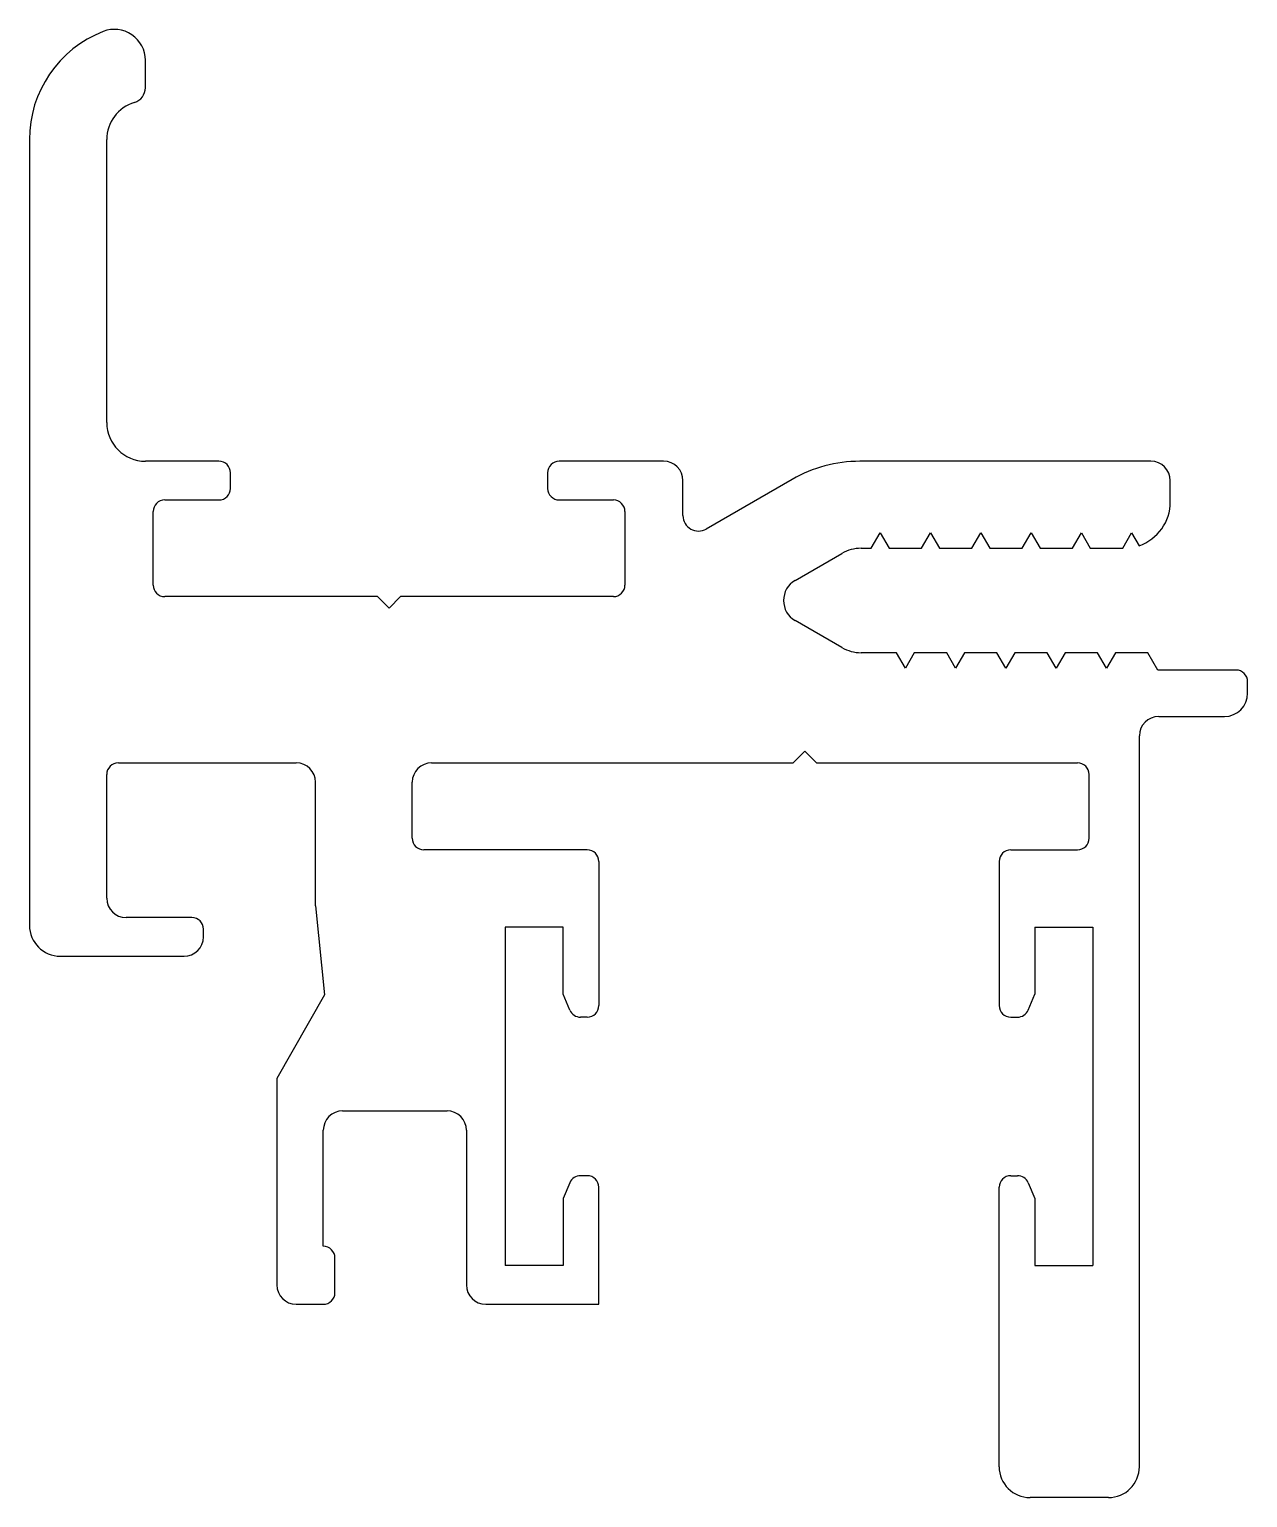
# Model space of a CAD drawing. Extents: x 256.4 to 287.9, y 533.6 to 571.6.
import ezdxf

# ---------------------------------------------------------------- set-up
doc = ezdxf.new("R2010")
doc.units = 0
doc.layers.get('0').update_dxf_attribs({"linetype": 'CONTINUOUS'})

msp = doc.modelspace()

# ---------------------------------------------------------------- linework, layer by layer
for p, q in [((259.443, 570.064), (259.443, 570.772)), ((256.443, 568.722), (256.443, 548.403)), ((258.443, 561.403), (258.443, 568.722)), ((261.343, 560.403), (259.443, 560.403)), ((261.643, 559.703), (261.643, 560.103)), ((269.843, 560.103), (269.843, 559.703)), ((272.843, 560.403), (270.143, 560.403)), ((285.443, 560.403), (277.916, 560.403)), ((273.343, 558.997), (273.343, 559.903)), ((276.166, 559.934), (273.943, 558.65)), ((285.943, 559.353), (285.943, 559.903)), ((259.943, 559.403), (261.343, 559.403)), ((270.143, 559.403), (271.543, 559.403)), ((259.643, 557.203), (259.643, 559.103)), ((271.843, 559.103), (271.843, 557.203)), ((278.212, 558.153), (278.443, 558.553)), ((278.443, 558.553), (278.674, 558.153)), ((279.512, 558.153), (279.743, 558.553)), ((279.743, 558.553), (279.974, 558.153)), ((280.812, 558.153), (281.043, 558.553)), ((281.043, 558.553), (281.274, 558.153)), ((282.112, 558.153), (282.343, 558.553)), ((282.343, 558.553), (282.574, 558.153)), ((283.412, 558.153), (283.643, 558.553)), ((283.643, 558.553), (283.874, 558.153)), ((284.712, 558.153), (284.943, 558.553)), ((284.943, 558.553), (285.135, 558.219)), ((277.949, 558.153), (278.212, 558.153)), ((278.674, 558.153), (279.512, 558.153)), ((279.974, 558.153), (280.812, 558.153)), ((281.274, 558.153), (282.112, 558.153)), ((282.574, 558.153), (283.412, 558.153)), ((283.874, 558.153), (284.712, 558.153)), ((276.243, 557.322), (277.449, 558.019)), ((265.443, 556.903), (259.943, 556.903)), ((265.743, 556.603), (265.443, 556.903)), ((266.043, 556.903), (265.743, 556.603)), ((271.543, 556.903), (266.043, 556.903)), ((277.449, 555.587), (276.243, 556.283)), ((278.862, 555.453), (277.949, 555.453)), ((279.093, 555.053), (278.862, 555.453)), ((279.324, 555.453), (279.093, 555.053)), ((280.162, 555.453), (279.324, 555.453)), ((280.393, 555.053), (280.162, 555.453)), ((280.624, 555.453), (280.393, 555.053)), ((281.462, 555.453), (280.624, 555.453)), ((281.693, 555.053), (281.462, 555.453)), ((281.924, 555.453), (281.693, 555.053)), ((282.762, 555.453), (281.924, 555.453)), ((282.993, 555.053), (282.762, 555.453)), ((283.224, 555.453), (282.993, 555.053)), ((284.062, 555.453), (283.224, 555.453)), ((284.293, 555.053), (284.062, 555.453)), ((284.524, 555.453), (284.293, 555.053)), ((285.362, 555.453), (284.524, 555.453)), ((285.621, 555.003), (285.362, 555.453)), ((287.643, 555.003), (285.621, 555.003)), ((287.943, 554.403), (287.943, 554.703)), ((285.643, 553.803), (287.343, 553.803)), ((285.143, 534.403), (285.143, 553.303)), ((276.193, 552.603), (276.493, 552.903)), ((276.493, 552.903), (276.793, 552.603)), ((258.743, 552.603), (263.343, 552.603)), ((266.843, 552.603), (276.193, 552.603)), ((276.793, 552.603), (283.543, 552.603)), ((258.443, 549.103), (258.443, 552.303)), ((263.843, 548.903), (263.843, 552.103)), ((266.343, 550.653), (266.343, 552.103)), ((283.843, 550.653), (283.843, 552.303)), ((270.868, 550.353), (266.643, 550.353)), ((281.818, 550.353), (283.543, 550.353)), ((271.168, 550.053), (271.168, 546.328)), ((281.518, 550.053), (281.518, 546.328)), ((263.843, 548.903), (264.07, 546.603)), ((260.643, 548.603), (258.943, 548.603)), ((260.943, 548.103), (260.943, 548.303)), ((268.743, 548.353), (268.743, 539.603)), ((270.243, 548.353), (268.743, 548.353)), ((270.243, 546.622), (270.243, 548.353)), ((282.443, 548.353), (282.443, 546.622)), ((282.443, 548.353), (283.943, 548.353)), ((283.943, 548.353), (283.943, 539.603)), ((257.243, 547.603), (260.443, 547.603)), ((264.07, 546.603), (262.843, 544.44)), ((270.415, 546.211), (270.243, 546.622)), ((282.27, 546.211), (282.443, 546.622)), ((270.868, 546.028), (270.692, 546.028)), ((281.818, 546.028), (281.993, 546.028)), ((262.843, 544.44), (262.843, 539.103)), ((264.543, 543.603), (267.243, 543.603)), ((264.043, 540.103), (264.043, 543.103)), ((267.743, 543.103), (267.743, 539.103)), ((270.868, 541.928), (270.692, 541.928)), ((281.818, 541.928), (281.993, 541.928)), ((270.415, 541.744), (270.243, 541.334)), ((271.168, 538.603), (271.168, 541.628)), ((281.518, 534.403), (281.518, 541.628)), ((282.27, 541.744), (282.443, 541.334)), ((270.243, 541.334), (270.243, 539.603)), ((282.443, 541.334), (282.443, 539.603)), ((264.343, 538.903), (264.343, 539.803)), ((270.243, 539.603), (268.743, 539.603)), ((282.443, 539.603), (283.943, 539.603)), ((263.341, 538.603), (264.043, 538.603)), ((268.241, 538.603), (271.168, 538.603)), ((284.343, 533.603), (282.318, 533.603))]:
    msp.add_line(p, q)
for centre, radius, start, end in [((259.443, 568.722), 3, 111.3237, 180), ((258.643, 570.772), 0.8, 0, 111.3237), ((259.043, 570.064), 0.4, 286.6015, 0), ((259.443, 568.722), 1, 106.6015, 180), ((259.443, 561.403), 1, 180, 270), ((261.343, 560.103), 0.3, 0, 90), ((270.143, 560.103), 0.3, 90, 180), ((272.843, 559.903), 0.5, 0, 90), ((277.916, 556.903), 3.5, 90, 120), ((285.443, 559.903), 0.5, 0, 90), ((261.343, 559.703), 0.3, 270, 0), ((270.143, 559.703), 0.3, 180, 270), ((259.943, 559.103), 0.3, 90, 180), ((271.543, 559.103), 0.3, 0, 90), ((284.743, 559.353), 1.2, 289.1058, 0), ((273.743, 558.997), 0.4, 180, 300), ((277.949, 557.153), 1, 90, 120), ((259.943, 557.203), 0.3, 180, 270), ((271.543, 557.203), 0.3, 270, 0), ((276.543, 556.803), 0.6, 120, 240), ((277.949, 556.453), 1, 240, 270), ((287.643, 554.703), 0.3, 0, 90), ((287.343, 554.403), 0.6, 270, 0), ((285.643, 553.303), 0.5, 90, 180), ((258.743, 552.303), 0.3, 90, 180), ((263.343, 552.103), 0.5, 0, 90), ((266.843, 552.103), 0.5, 90, 180), ((283.543, 552.303), 0.3, 0, 90), ((266.643, 550.653), 0.3, 180, 270), ((283.543, 550.653), 0.3, 270, 0), ((270.868, 550.053), 0.3, 360, 90), ((281.818, 550.053), 0.3, 90, 180), ((258.943, 549.103), 0.5, 180, 270), ((257.243, 548.403), 0.8, 180, 270), ((260.643, 548.303), 0.3, 0, 90), ((260.443, 548.103), 0.5, 270, 0), ((270.692, 546.328), 0.3, 202.8336, 269.9988), ((270.868, 546.328), 0.3, 270, 360), ((281.818, 546.328), 0.3, 180, 270), ((281.993, 546.328), 0.3, 270.0012, 337.1664), ((264.543, 543.103), 0.5, 90, 180), ((267.243, 543.103), 0.5, 0, 90), ((270.692, 541.628), 0.3, 90.0012, 157.1664), ((270.868, 541.628), 0.3, 0, 90), ((281.818, 541.628), 0.3, 90, 180), ((281.993, 541.628), 0.3, 22.8336, 89.9988), ((264.043, 539.803), 0.3, 0, 90), ((263.343, 539.103), 0.5, 180, 269.765), ((264.043, 538.903), 0.3, 270, 0), ((268.243, 539.103), 0.5, 180, 269.765), ((282.318, 534.403), 0.8, 180, 270), ((284.343, 534.403), 0.8, 270, 0)]:
    msp.add_arc(centre, radius, start, end)

doc.saveas('drawing.dxf')
